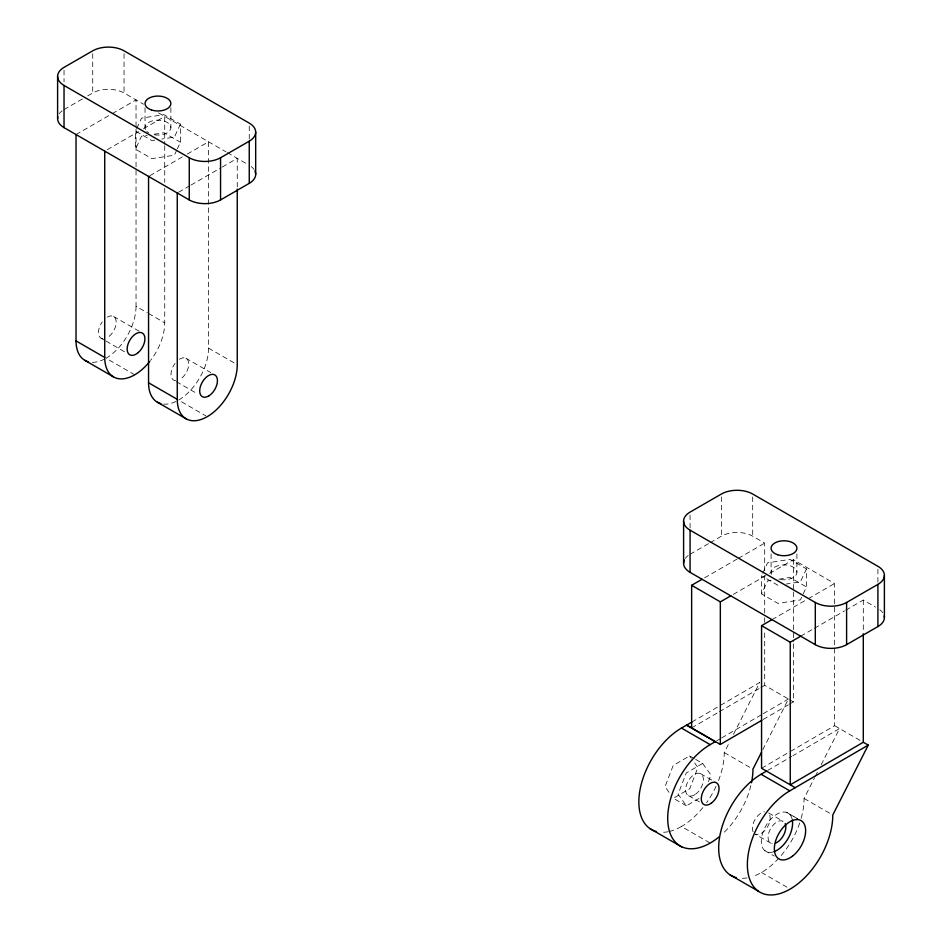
<?xml version="1.0" encoding="UTF-8"?>
<svg xmlns="http://www.w3.org/2000/svg" width="942" height="942" viewBox="0 0 942 942"><rect width="100%" height="100%" fill="white"/><g stroke="black" fill="none" stroke-linecap="round" stroke-linejoin="round"><path stroke-width="0.71" stroke-dasharray="4.71 3.53" d="M708.408 781.66L710.951 775.042L702.65 763.444L695.537 759.334M136.708 128.512L141.512 118.139L163.967 114.665L180.405 124.156L180.405 142.23L177.39 148.706M176.79 150.002L174.388 155.195L151.933 158.668L135.495 149.177L141.512 136.213L147.129 135.342M180.405 124.156L174.388 137.12L161.753 139.063M762.749 573.231L767.553 562.857L790.008 559.383L806.446 568.874L806.446 586.948L802.231 596.027M801.63 597.322L800.429 599.913L777.974 603.386L761.536 593.896L767.553 580.931L771.769 580.284M806.446 568.874L800.429 581.838L786.393 584.005M718.511 780.565A60.276 34.795 -60 0 0 724.257 752.587L729.508 742.202M733.453 734.407L759.735 682.455L719.535 705.923M762.808 749.679L788.43 699.023L764.692 685.317L764.692 629.609M801.147 818.304A60.276 34.795 -60 0 0 804.079 798.439L814.594 777.727M815.254 776.432L817.88 771.251M821.165 764.786L839.558 728.543L792.964 755.708M691.899 722.055L718.275 706.653M691.64 727.895L718.087 712.482M719.347 711.74L759.652 688.249M760.912 687.519L764.692 685.317M694.348 758.651L689.603 755.908L673.177 765.505L665.028 786.688L671.67 795.966M716.638 740.871L720.418 738.669M721.678 737.927L761.984 714.436M763.244 713.706L788.43 699.023M763.161 719.5L788.348 704.816M789.608 704.086L793.388 701.884L793.388 643.245M702.65 763.444L686.212 773.041L678.075 794.224L686.377 805.822L699.011 798.439M761.56 768.26L789.266 752.105M790.526 751.375L834.6 725.681L834.6 583.498L793.388 559.701L769.59 573.431M767.777 770.391L791.704 756.438M64.032 109.555L82.755 98.745M87.736 95.86L92.728 92.987A22.278 12.858 0 0 1 124.038 92.987L143.525 104.232M76.031 134.553L111.038 114.347M112.286 113.629L136.037 99.911L136.037 127.723M107.235 149.684L138.486 131.633M143.478 128.748L164.732 116.478L164.732 144.291M149.813 175.707L182.312 156.937M187.305 154.052L208.559 141.783L208.559 348.128A42.425 24.492 -60 0 1 178.556 400.103L206.004 415.94M178.509 192.274L189.754 185.774M191.002 185.056L221.005 167.735M222.253 167.017L237.254 158.35L237.254 187.623M690.074 554.273L708.855 543.428M710.115 542.71L721.384 536.198A22.137 12.776 0 0 1 752.693 536.198L764.692 543.134L764.692 573.913M704.581 577.835L737.139 559.03M738.387 558.312L764.692 543.134M733.276 594.402L768.342 574.161M771.993 619.648L807.058 599.406M808.307 598.676L834.6 583.498M800.688 636.215L813.217 628.985M814.465 628.255L844.515 610.911M845.775 610.181L863.296 600.066L875.471 607.095M154.147 134.259L163.967 132.74L180.405 142.23M154.735 140.158L151.933 140.594L135.495 131.103L135.495 149.177M778.787 579.2L790.008 577.458L806.446 586.948M158.492 112.875L226.033 151.874M227.281 152.592L246.863 163.896M777.974 585.312L761.536 575.821L761.536 593.896M136.037 129.184L136.037 306.256L147.27 312.744M148.518 313.462L164.732 322.835A42.425 24.492 -60 0 1 150.567 360.433M208.559 348.128L237.254 364.707M789.667 699.741L793.388 701.884M834.6 725.681L860.8 740.801M113.617 316.488L141.065 332.338M185.81 358.184L210.761 372.596M101.065 338.213L104.809 340.368M106.057 341.098L126.016 352.614M176.413 381.698L197.62 393.944M134.73 374.798L106.034 358.231A42.425 24.492 -60 0 0 136.037 306.256M804.079 798.439L831.527 814.288M724.257 752.587L752.952 769.155M786.817 812.499L797.497 818.657L789.125 813.841M700.448 773.594L714.896 781.931M768.66 812.958L783.108 821.294A12.54 7.242 -60 0 0 769.955 829.961A12.54 7.242 -60 0 0 772.252 843.632M688.578 795.672L699.411 801.925M770.792 843.149L755.143 834.117A12.54 7.242 -60 0 0 766.258 828.807A12.54 7.242 -60 0 0 769.52 814.594M764.763 850.614L774.194 856.054M686.377 805.822L673.33 798.286L689.768 788.689L697.904 767.506L692.099 759.393M761.501 872.469L787.7 887.599M669.362 831.468A60.276 34.795 -60 0 0 681.466 826.499L710.162 843.066M689.603 755.908L691.263 758.228M877.909 569.227L877.909 582.321M863.296 600.066L863.296 632.306M796.908 553.92L796.908 572.347M793.388 559.701L793.388 590.481M793.388 591.941L793.388 631.529M793.388 632.989L793.388 641.785M771.086 553.92L771.086 572.347M764.692 575.374L764.692 616.421M764.692 617.881L764.692 622.285M752.693 496.94L752.693 536.198M721.384 496.94L721.384 536.198M690.074 515.015L690.074 528.097M249.253 126.016L249.253 139.11M170.867 107.777L170.867 127.629M164.732 145.751L164.732 182.336M164.732 188.188L164.732 322.835M145.033 107.777L145.033 127.629M124.038 53.718L124.038 92.987M92.728 53.718L92.728 92.987M64.032 70.285L64.032 81.919M685.281 558.418A22.137 12.776 0 0 1 688.166 555.533M879.816 609.757A22.137 12.776 0 0 1 882.713 612.641M771.522 574.279A12.917 7.454 0 0 1 782.873 564.917A12.917 7.454 0 0 1 796.861 572.995A12.917 7.454 0 0 1 780.647 579.554M668.302 831.704A60.276 34.795 -60 0 1 660.154 832.21M716.073 786.299A60.276 34.795 -60 0 1 706.606 802.655M702.85 807.624A60.276 34.795 -60 0 1 681.466 826.499M799.711 822.919A60.276 34.795 -60 0 1 779.682 857.244M778.869 858.15A60.276 34.795 -60 0 1 752.799 876.472M747.077 877.909A60.276 34.795 -60 0 1 740.33 878.227M753.07 831.774A12.54 7.242 -60 0 1 754.907 819.764A12.54 7.242 -60 0 1 764.327 811.816M772.876 852.027A22.137 12.776 -60 0 1 765.905 825.804A22.137 12.776 -60 0 1 792.081 818.845M750.856 785.604A60.276 34.795 -60 0 1 723.374 833.081M145.48 129.56A12.917 7.454 0 0 1 156.819 120.199A12.917 7.454 0 0 1 170.82 128.277A12.917 7.454 0 0 1 154.606 134.824M148.824 132.893A12.917 7.454 0 0 1 146.764 131.35M59.275 113.699A22.278 12.858 0 0 1 62.137 110.815M251.149 166.546A22.278 12.858 0 0 1 254.01 169.43M175.954 401.469A42.425 24.492 -60 0 1 163.555 404.118M104.739 358.949A42.425 24.492 -60 0 1 92.41 362.317M107.341 317.101A12.54 7.242 -60 0 1 116.207 322.223A12.54 7.242 -60 0 1 107.341 337.589M102.902 338.779A12.54 7.242 -60 0 1 102.254 321.893M179.416 359.255A12.54 7.242 -60 0 1 188.718 363.588A12.54 7.242 -60 0 1 180.311 379.19M175.824 380.674A12.54 7.242 -60 0 1 175.047 363.4M695.443 794.283A12.54 7.242 -60 0 0 701.684 774.465A12.54 7.242 -60 0 0 686.412 785.145A12.54 7.242 -60 0 0 695.443 794.283"/><path stroke-width="1.41" d="M761.489 752.269L752.952 769.155A60.276 34.795 -60 0 1 751.492 782.767M868.253 745.11L832.775 815.007A60.276 34.795 -60 0 1 790.197 889.036A60.276 34.795 -60 0 1 747.371 864.791A60.276 34.795 -60 0 1 789.785 790.856L868.253 745.11L863.296 742.249L863.296 633.778M656.421 831.562A60.276 34.795 -60 0 1 640.937 785.487A60.276 34.795 -60 0 1 681.466 728.072L691.899 722.055M681.466 728.072L710.162 744.639L715.378 741.601M686.683 725.034L720.336 744.463L761.901 720.241M736.409 877.697A60.276 34.795 -60 0 1 720.701 831.833A60.276 34.795 -60 0 1 761.089 774.277L766.517 771.121M863.296 742.249L790.256 784.827L790.256 642.232L761.56 625.665L761.56 768.26L795.213 787.689M64.032 85.451L189.26 157.75A22.278 12.858 0 0 0 220.558 157.75L249.253 141.182A22.278 12.858 0 0 0 249.253 123.108L124.038 50.809A22.278 12.858 0 0 0 92.728 50.809L64.032 67.377A22.278 12.858 0 0 0 64.032 85.451L64.032 127.629L189.26 199.928A22.278 12.858 0 0 0 220.558 199.928L249.253 183.36A22.278 12.858 0 0 0 254.941 171.02M691.64 727.895L691.64 585.3L702.073 579.283M691.64 585.3L720.336 601.867L730.768 595.85M761.56 625.665L771.993 619.648M690.074 530.181L815.301 602.468A22.137 12.776 0 0 0 846.599 602.468L877.909 584.393A22.137 12.776 0 0 0 877.909 566.319L752.693 494.032A22.137 12.776 0 0 0 721.384 494.032L690.074 512.107A22.137 12.776 0 0 0 690.074 530.181L690.074 572.347L815.301 644.646A22.137 12.776 0 0 0 846.599 644.646L877.909 626.571A22.137 12.776 0 0 0 884.208 615.868M790.256 642.232L800.688 636.215M76.031 134.553L76.031 340.898L104.727 357.477A42.425 24.492 -60 0 0 149.731 361.493M148.553 176.425L148.553 382.77L177.261 399.349A42.425 24.492 -60 0 0 207.252 416.67A42.425 24.492 -60 0 0 237.254 364.707L237.254 189.083M84.815 360.327L113.523 376.894M157.349 402.199L186.045 418.766M686.53 725.152L715.225 741.719M761.089 774.277L789.785 790.856M649.792 828.501L681.643 846.893M729.767 874.694L758.463 891.262M884.397 575.362L884.397 617.54M877.909 584.393L877.909 626.571M846.599 602.468L846.599 644.646M815.301 602.468L815.301 644.646M720.336 601.867L720.336 744.463M683.598 521.138L683.598 563.316M255.682 132.139L255.682 174.317M249.253 141.182L249.253 183.36M220.558 157.75L220.558 199.928M189.26 157.75L189.26 199.928M177.261 192.992L177.261 399.349M104.727 151.12L104.727 357.477M57.603 76.42L57.603 118.586M690.074 572.347A22.137 12.776 0 0 1 684.351 560.007M719.052 836.896A60.276 34.795 -60 0 1 667.937 823.308A60.276 34.795 -60 0 1 710.327 744.545M785.169 823.638A12.54 7.242 -60 0 1 775.725 843.078M792.316 819.929A22.137 12.776 -60 0 1 773.935 851.698M64.032 127.629A22.278 12.858 0 0 1 57.792 116.926M160.929 403.659A42.425 24.492 -60 0 1 148.553 382.77M88.407 361.787A42.425 24.492 -60 0 1 76.031 340.898M777.539 554.708A12.917 7.454 0 0 0 796.908 548.256A12.917 7.454 0 0 0 777.539 541.791A12.917 7.454 0 0 0 777.539 554.708M711.092 803.314A12.54 7.242 -60 0 0 717.345 783.508A12.54 7.242 -60 0 0 702.061 794.177A12.54 7.242 -60 0 0 711.092 803.314M792.41 856.219A22.137 12.776 -60 0 0 802.172 821.377A22.137 12.776 -60 0 0 775.396 841.677A22.137 12.776 -60 0 0 792.41 856.219M151.497 109.979A12.917 7.454 0 0 0 170.867 103.526A12.917 7.454 0 0 0 151.497 97.073A12.917 7.454 0 0 0 151.497 109.979M138.333 352.485A12.54 7.242 -60 0 0 142.313 333.056A12.54 7.242 -60 0 0 127.464 346.209A12.54 7.242 -60 0 0 138.333 352.485M209.006 395.758A12.54 7.242 -60 0 0 216.012 375.929A12.54 7.242 -60 0 0 200.67 385.678A12.54 7.242 -60 0 0 209.006 395.758"/></g></svg>
